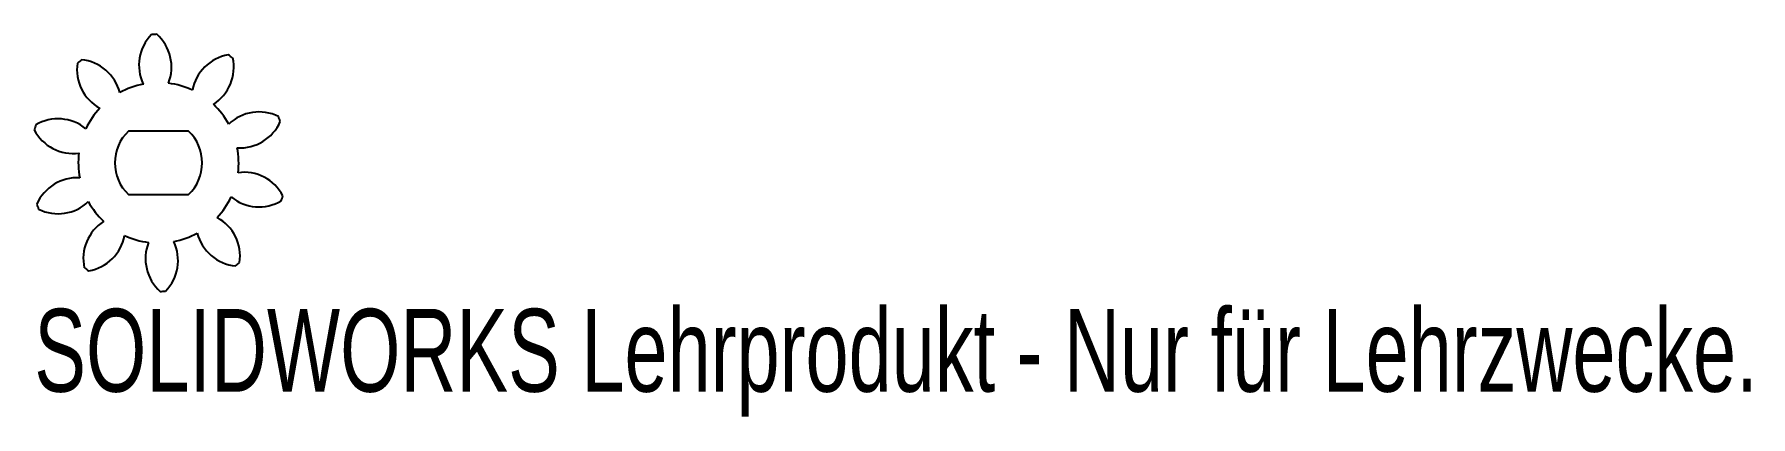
# Model space of a CAD drawing. Header units: millimetres. Extents: x -7 to 93, y -15 to 7.
import ezdxf

# ---------------------------------------------------------------- set-up
doc = ezdxf.new("R2010")
doc.units = ezdxf.units.MM
doc.styles.add('SLDTEXTSTYLE0', font='TXT', dxfattribs={"width": 0.7})

msp = doc.modelspace()

# ---------------------------------------------------------------- linework, layer by layer
at = {"color": 7, "linetype": 'Continuous', "lineweight": 25}
for p, q in [((1.75, 1.85), (-1.75, 1.85)), ((-1.75, -1.85), (1.75, -1.85))]:
    msp.add_line(p, q, dxfattribs=at)
for centre, radius, start, end in [((1.41, 5.7), 2.55, 135.4305, 205.7113), ((0, 0), 7.5, 90.7647, 93.096), ((-1.83, 5.58), 2.59, 338.8595, 47.9959), ((4.49, 3.78), 2.55, 99.4305, 169.7113), ((1.8, 5.59), 2.59, 302.8595, 11.9959), ((0, 0), 7.5, 54.7647, 57.096), ((-2.21, 5.44), 2.55, 171.4305, 241.7113), ((0, 0), 7.5, 126.7647, 129.096), ((-4.76, 3.44), 2.59, 14.8595, 83.9959), ((0, 0), 4.68, 100.9031, 118.8655), ((0, 0), 4.68, 64.9031, 82.8655), ((0, 0), 4.68, 136.9031, 154.8655), ((0, 0), 4.68, 28.9031, 46.8655), ((0, 0), 7.5, 162.7647, 165.096), ((-5.87, -0.02), 2.59, 50.8595, 119.9959), ((5.86, 0.42), 2.55, 63.4305, 133.7113), ((4.74, 3.46), 2.59, 266.8595, 335.9959), ((0, 0), 7.5, 18.7647, 21.096), ((-4.99, 3.1), 2.55, 207.4305, 277.7113), ((0, 0), 2.55, 133.4904, 226.5096), ((0, 0), 2.55, 313.4904, 46.5096), ((0, 0), 4.68, 172.9031, 190.8655), ((0, 0), 4.68, 352.9031, 10.8655), ((-4.74, -3.46), 2.59, 86.8595, 155.9959), ((4.99, -3.1), 2.55, 27.4305, 97.7113), ((0, 0), 4.68, 316.9031, 334.8655), ((5.87, 0.02), 2.59, 230.8595, 299.9959), ((0, 0), 7.5, 342.7647, 345.096), ((0, 0), 7.5, 198.7647, 201.096), ((-5.86, -0.42), 2.55, 243.4305, 313.7113), ((0, 0), 4.68, 208.9031, 226.8655), ((-1.8, -5.59), 2.59, 122.8595, 191.9959), ((2.21, -5.44), 2.55, 351.4305, 61.7113), ((-4.49, -3.78), 2.55, 279.4305, 349.7113), ((0, 0), 4.68, 244.9031, 262.8655), ((1.83, -5.58), 2.59, 158.8595, 227.9959), ((-1.41, -5.7), 2.55, 315.4305, 25.7113), ((0, 0), 4.68, 280.9031, 298.8655), ((4.76, -3.44), 2.59, 194.8595, 263.9959), ((0, 0), 7.5, 306.7647, 309.096), ((0, 0), 7.5, 234.7647, 237.096), ((0, 0), 7.5, 270.7647, 273.096)]:
    msp.add_arc(centre, radius, start, end, dxfattribs=at)

# ---------------------------------------------------------------- texts
at = {"color": 7, "linetype": 'Continuous', "insert": (-7.25, -8.52), "char_height": 4.8336, "attachment_point": 1, "style": 'SLDTEXTSTYLE0'}
msp.add_mtext('SOLIDWORKS Lehrprodukt - Nur für Lehrzwecke.', dxfattribs=at)

doc.saveas('drawing.dxf')
